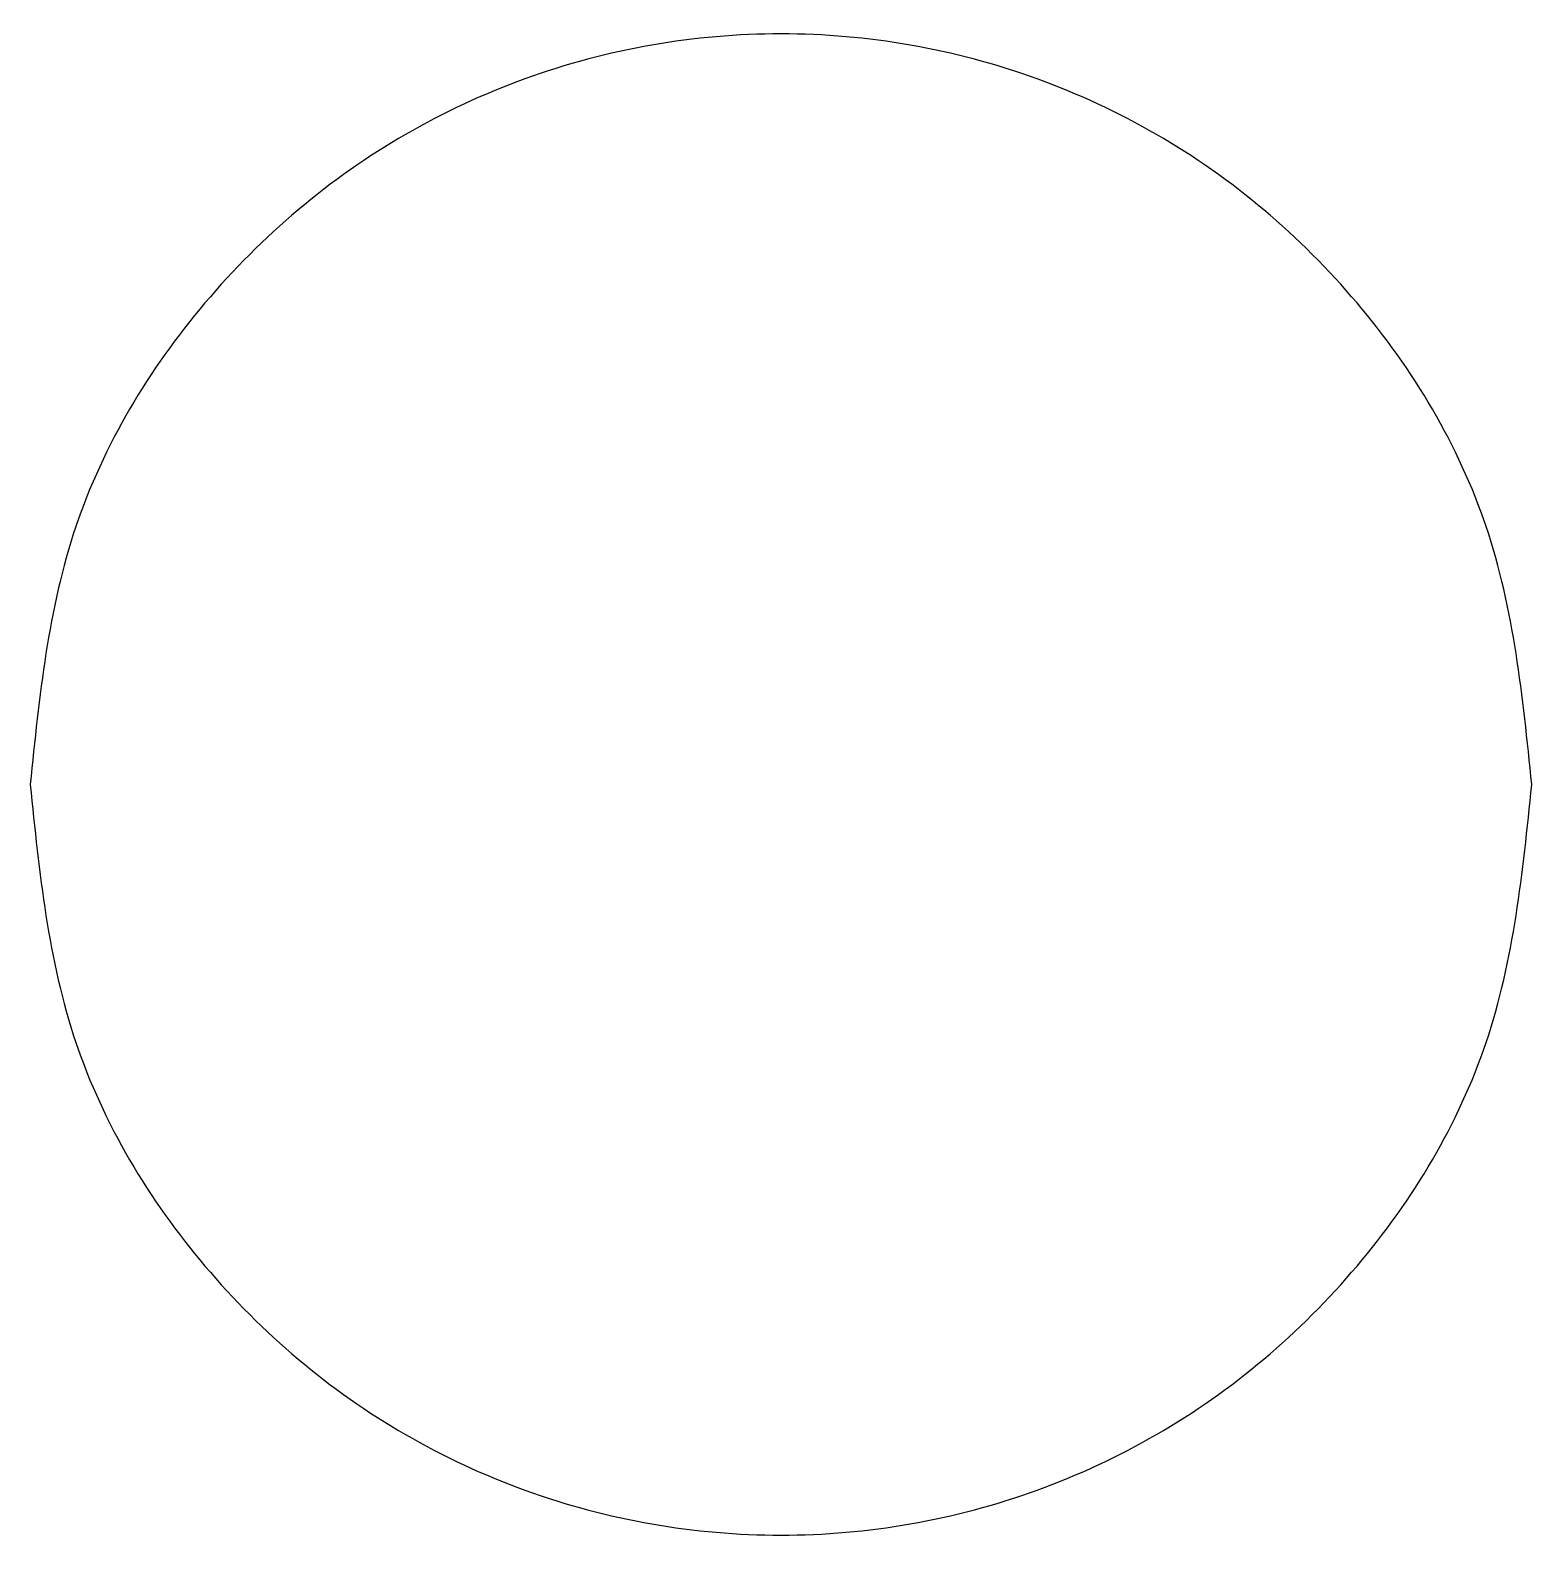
# Model space of a CAD drawing. Extents: x 1.5 to 29.5, y 1.4 to 29.5.
import ezdxf

# ---------------------------------------------------------------- set-up
doc = ezdxf.new("R2010")
doc.units = 0
doc.layers.get('0').update_dxf_attribs({"linetype": 'CONTINUOUS'})

msp = doc.modelspace()

# ---------------------------------------------------------------- linework, layer by layer
at = {"color": 7}
msp.add_lwpolyline([(29.455268, 15.458006)], close=True, dxfattribs=at)
for points in [[(29.455268, 15.458006), (29.288261, 17.095039), (28.956637, 20.345672), (26.379868, 24.641691), (22.606738, 27.835738), (17.933493, 29.529781), (12.976987, 29.529781), (8.303742, 27.835738), (4.530611, 24.641691), (1.953843, 20.345672), (1.622219, 17.095039), (1.455211, 15.458006)], [(1.455211, 15.458006), (1.622219, 13.820973), (1.953843, 10.570341), (4.530611, 6.274321), (8.303742, 3.080275), (12.976987, 1.386231), (17.933493, 1.386231), (22.606738, 3.080275), (26.379868, 6.274321), (28.956637, 10.570341), (29.288261, 13.820973), (29.455268, 15.458006)]]:
    msp.add_open_spline(points, degree=3, knots=[0, 0, 0, 0, 4.886081, 9.702218, 14.588299, 19.47438, 24.290518, 29.176598, 34.062679, 38.878817, 43.764897, 43.764897, 43.764897, 43.764897], dxfattribs=at)

doc.saveas('drawing.dxf')
